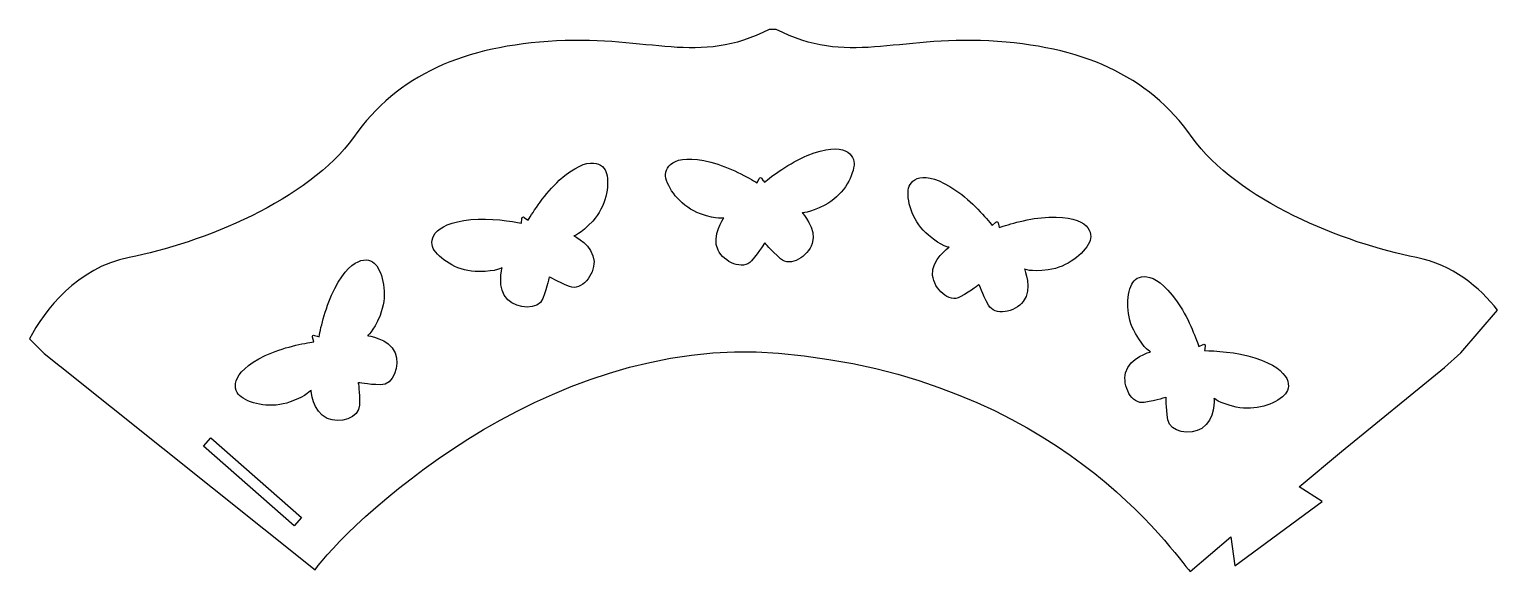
# Model space of a CAD drawing. Header units: centimetres. Extents: x -11.1 to 11.1, y -4.1 to 4.1.
import ezdxf

# ---------------------------------------------------------------- set-up
doc = ezdxf.new("R2010")
doc.units = ezdxf.units.CM
doc.header["$MEASUREMENT"] = 0
doc.layers.add('Camada 1', color=7, linetype='Continuous')

msp = doc.modelspace()

# ---------------------------------------------------------------- linework, layer by layer
at = {"layer": 'Camada 1'}
for points, knots in [([(10.56322, -0.79162), (10.56322, -0.79162), (10.31411, -1.01607), (10.31411, -1.01607), (10.31411, -1.01607), (10.31411, -1.01607), (8.7563, -2.28544), (8.7563, -2.28544), (8.7563, -2.28544), (8.7563, -2.28544), (8.7563, -2.28544), (8.7563, -2.28544), (8.7563, -2.28544), (8.7563, -2.28544), (8.11524, -2.82172), (8.11524, -2.82172), (8.11524, -2.82172), (8.11524, -2.82172), (8.4611, -3.04188), (8.4611, -3.04188), (8.4611, -3.04188), (8.4611, -3.04188), (7.14075, -4.01634), (7.14075, -4.01634), (7.14075, -4.01634), (7.14075, -4.01634), (7.07781, -3.57626), (7.07781, -3.57626), (7.07781, -3.57626), (7.07781, -3.57626), (6.46403, -4.10199), (6.46403, -4.10199), (6.46403, -4.10199), (6.21, -3.82539), (4.45735, -1.15548), (0.22703, -0.79737), (0.22703, -0.79737), (-3.37736, -0.49225), (-6.37602, -3.48342), (-6.79345, -4.07408), (-6.79345, -4.07408), (-6.79345, -4.07408), (-10.65252, -0.99432), (-10.65252, -0.99432), (-10.65252, -0.99432), (-10.65252, -0.99432), (-10.64829, -0.99837), (-10.64829, -0.99837), (-10.64829, -0.99837), (-10.64829, -0.99837), (-10.89586, -0.79961), (-10.89586, -0.79961), (-10.89586, -0.79961), (-10.89586, -0.79961), (-11.12004, -0.58109), (-11.12004, -0.58109), (-11.12004, -0.58109), (-10.89297, -0.14492), (-10.39151, 0.49889), (-9.60956, 0.6502), (-9.60956, 0.6502), (-8.51844, 0.86128), (-6.88131, 1.52007), (-6.2103, 2.46876), (-6.2103, 2.46876), (-5.53932, 3.41745), (-4.53636, 3.85187), (-3.1338, 3.92773), (-3.1338, 3.92773), (-1.73122, 4.00358), (-0.98436, 3.54977), (0.08824, 4.10198), (0.08824, 4.10198), (0.08824, 4.10198), (0.19312, 4.10198), (0.19312, 4.10198), (0.19312, 4.10198), (1.26577, 3.54977), (2.01263, 4.00358), (3.41516, 3.92773), (3.41516, 3.92773), (4.81772, 3.85187), (5.82065, 3.41748), (6.49166, 2.46876), (6.49166, 2.46876), (7.16267, 1.52004), (8.79978, 0.86128), (9.89095, 0.6502), (9.89095, 0.6502), (10.43644, 0.54463), (10.84551, 0.19935), (11.12005, -0.14792), (11.12005, -0.14792), (11.12005, -0.14792), (10.56322, -0.79162), (10.56322, -0.79162)], [0, 0, 0, 0, 0.04, 0.04, 0.04, 0.04, 0.08, 0.08, 0.08, 0.08, 0.12, 0.12, 0.12, 0.12, 0.16, 0.16, 0.16, 0.16, 0.2, 0.2, 0.2, 0.2, 0.24, 0.24, 0.24, 0.24, 0.28, 0.28, 0.28, 0.28, 0.32, 0.32, 0.32, 0.32, 0.36, 0.36, 0.36, 0.36, 0.4, 0.4, 0.4, 0.4, 0.44, 0.44, 0.44, 0.44, 0.48, 0.48, 0.48, 0.48, 0.52, 0.52, 0.52, 0.52, 0.56, 0.56, 0.56, 0.56, 0.6, 0.6, 0.6, 0.6, 0.64, 0.64, 0.64, 0.64, 0.68, 0.68, 0.68, 0.68, 0.72, 0.72, 0.72, 0.72, 0.76, 0.76, 0.76, 0.76, 0.8, 0.8, 0.8, 0.8, 0.84, 0.84, 0.84, 0.84, 0.88, 0.88, 0.88, 0.88, 0.92, 0.92, 0.92, 0.92, 1, 1, 1, 1]), ([(-3.58812, 1.23141), (-3.58812, 1.23141), (-3.62495, 1.25819), (-3.62495, 1.25819), (-3.62495, 1.25819), (-3.64122, 1.27007), (-3.65638, 1.26324), (-3.65834, 1.24292), (-3.65834, 1.24292), (-3.65834, 1.24292), (-3.66601, 1.17045), (-3.66601, 1.17045), (-3.66601, 1.17045), (-3.80547, 1.19773), (-4.14387, 1.25366), (-4.43079, 1.22487), (-4.43079, 1.22487), (-5.04634, 1.16285), (-5.07129, 0.88776), (-4.98755, 0.76394), (-4.98755, 0.76394), (-4.87746, 0.6004), (-4.61023, 0.43546), (-4.31331, 0.43665), (-4.31331, 0.43665), (-4.03357, 0.43784), (-3.95755, 0.49735), (-3.95755, 0.49735), (-3.95755, 0.49735), (-3.95755, 0.49735), (-4.04695, 0.1803), (-3.87399, 0.01179), (-3.87399, 0.01179), (-3.72683, -0.13151), (-3.41152, -0.1517), (-3.343, 0.03153), (-3.343, 0.03153), (-3.27138, 0.2219), (-3.24561, 0.35866), (-3.24561, 0.35866), (-3.24561, 0.35866), (-3.24561, 0.35866), (-3.12745, 0.28601), (-2.93832, 0.21118), (-2.93832, 0.21118), (-2.75634, 0.13898), (-2.55946, 0.38591), (-2.56714, 0.59162), (-2.56714, 0.59162), (-2.57611, 0.83297), (-2.87136, 0.97929), (-2.87136, 0.97929), (-2.87136, 0.97929), (-2.87136, 0.97929), (-2.77585, 0.9958), (-2.58722, 1.20265), (-2.58722, 1.20265), (-2.38712, 1.42165), (-2.32997, 1.7302), (-2.37746, 1.92213), (-2.37746, 1.92213), (-2.41302, 2.06675), (-2.63381, 2.23307), (-3.09268, 1.81862), (-3.09268, 1.81862), (-3.30681, 1.62487), (-3.49249, 1.33705), (-3.5657, 1.21489), (-3.5657, 1.21489), (-3.5657, 1.21489), (-3.58673, 1.23037), (-3.58673, 1.23037), (-3.58673, 1.23037), (-3.58673, 1.23037), (-3.58812, 1.23141), (-3.58812, 1.23141)], [0, 0, 0, 0, 0.05, 0.05, 0.05, 0.05, 0.1, 0.1, 0.1, 0.1, 0.15, 0.15, 0.15, 0.15, 0.2, 0.2, 0.2, 0.2, 0.25, 0.25, 0.25, 0.25, 0.3, 0.3, 0.3, 0.3, 0.35, 0.35, 0.35, 0.35, 0.4, 0.4, 0.4, 0.4, 0.45, 0.45, 0.45, 0.45, 0.5, 0.5, 0.5, 0.5, 0.55, 0.55, 0.55, 0.55, 0.6, 0.6, 0.6, 0.6, 0.65, 0.65, 0.65, 0.65, 0.7, 0.7, 0.7, 0.7, 0.75, 0.75, 0.75, 0.75, 0.8, 0.8, 0.8, 0.8, 0.85, 0.85, 0.85, 0.85, 0.9, 0.9, 0.9, 0.9, 1, 1, 1, 1]), ([(-0.00267, 1.81125), (-0.00267, 1.81125), (-0.02812, 1.84898), (-0.02812, 1.84898), (-0.02812, 1.84898), (-0.03929, 1.86573), (-0.05593, 1.86451), (-0.06471, 1.8461), (-0.06471, 1.8461), (-0.06471, 1.8461), (-0.09667, 1.78064), (-0.09667, 1.78064), (-0.09667, 1.78064), (-0.2184, 1.85396), (-0.51725, 2.02226), (-0.7967, 2.09332), (-0.7967, 2.09332), (-1.39633, 2.24561), (-1.51388, 1.99564), (-1.47755, 1.85062), (-1.47755, 1.85062), (-1.43, 1.65925), (-1.23532, 1.41292), (-0.9559, 1.31248), (-0.9559, 1.31248), (-0.69261, 1.21789), (-0.60083, 1.24784), (-0.60083, 1.24784), (-0.60083, 1.24784), (-0.60083, 1.24784), (-0.79324, 0.98048), (-0.68843, 0.76296), (-0.68843, 0.76296), (-0.59913, 0.57796), (-0.30973, 0.45112), (-0.18268, 0.59987), (-0.18268, 0.59987), (-0.05028, 0.75425), (0.02073, 0.87395), (0.02073, 0.87395), (0.02073, 0.87395), (0.02073, 0.87395), (0.1069, 0.76531), (0.25907, 0.6303), (0.25907, 0.6303), (0.40536, 0.50023), (0.67478, 0.66491), (0.73797, 0.86088), (0.73797, 0.86088), (0.81211, 1.09075), (0.58472, 1.32919), (0.58472, 1.32919), (0.58472, 1.32919), (0.58472, 1.32919), (0.68008, 1.31207), (0.9281, 1.44193), (0.9281, 1.44193), (1.19104, 1.57925), (1.3503, 1.84968), (1.3713, 2.04629), (1.3713, 2.04629), (1.38736, 2.19438), (1.23673, 2.42621), (0.6638, 2.19364), (0.6638, 2.19364), (0.39633, 2.08482), (0.12341, 1.87789), (0.01282, 1.78814), (0.01282, 1.78814), (0.01282, 1.78814), (-0.00163, 1.80989), (-0.00163, 1.80989), (-0.00163, 1.80989), (-0.00163, 1.80989), (-0.00267, 1.81125), (-0.00267, 1.81125)], [0, 0, 0, 0, 0.05, 0.05, 0.05, 0.05, 0.1, 0.1, 0.1, 0.1, 0.15, 0.15, 0.15, 0.15, 0.2, 0.2, 0.2, 0.2, 0.25, 0.25, 0.25, 0.25, 0.3, 0.3, 0.3, 0.3, 0.35, 0.35, 0.35, 0.35, 0.4, 0.4, 0.4, 0.4, 0.45, 0.45, 0.45, 0.45, 0.5, 0.5, 0.5, 0.5, 0.55, 0.55, 0.55, 0.55, 0.6, 0.6, 0.6, 0.6, 0.65, 0.65, 0.65, 0.65, 0.7, 0.7, 0.7, 0.7, 0.75, 0.75, 0.75, 0.75, 0.8, 0.8, 0.8, 0.8, 0.85, 0.85, 0.85, 0.85, 0.9, 0.9, 0.9, 0.9, 1, 1, 1, 1]), ([(3.56476, 1.12986), (3.56476, 1.12986), (3.55399, 1.17394), (3.55399, 1.17394), (3.55399, 1.17394), (3.54907, 1.19355), (3.53309, 1.19799), (3.51846, 1.18368), (3.51846, 1.18368), (3.51846, 1.18368), (3.46602, 1.13317), (3.46602, 1.13317), (3.46602, 1.13317), (3.37678, 1.24377), (3.15347, 1.50414), (2.91513, 1.66646), (2.91513, 1.66646), (2.4038, 2.0146), (2.2079, 1.81987), (2.19234, 1.6713), (2.19234, 1.6713), (2.1716, 1.47516), (2.27034, 1.17706), (2.49852, 0.98722), (2.49852, 0.98722), (2.7136, 0.80831), (2.81001, 0.805), (2.81001, 0.805), (2.81001, 0.805), (2.81001, 0.805), (2.53775, 0.61961), (2.56194, 0.37931), (2.56194, 0.37931), (2.58258, 0.17484), (2.81107, -0.0432), (2.98136, 0.05313), (2.98136, 0.05313), (3.15853, 0.15288), (3.26629, 0.24112), (3.26629, 0.24112), (3.26629, 0.24112), (3.26629, 0.24112), (3.31011, 0.10946), (3.40692, -0.06945), (3.40692, -0.06945), (3.49987, -0.24175), (3.80948, -0.17917), (3.93569, -0.01656), (3.93569, -0.01656), (4.08404, 0.1741), (3.95186, 0.47596), (3.95186, 0.47596), (3.95186, 0.47596), (3.95186, 0.47596), (4.03568, 0.42717), (4.3132, 0.4644), (4.3132, 0.4644), (4.60726, 0.50353), (4.84933, 0.70324), (4.93643, 0.88072), (4.93643, 0.88072), (5.00213, 1.01447), (4.93987, 1.28371), (4.3218, 1.26116), (4.3218, 1.26116), (4.03343, 1.25052), (3.70614, 1.14943), (3.57149, 1.10275), (3.57149, 1.10275), (3.57149, 1.10275), (3.56533, 1.12818), (3.56533, 1.12818), (3.56533, 1.12818), (3.56533, 1.12818), (3.56476, 1.12986), (3.56476, 1.12986)], [0, 0, 0, 0, 0.05, 0.05, 0.05, 0.05, 0.1, 0.1, 0.1, 0.1, 0.15, 0.15, 0.15, 0.15, 0.2, 0.2, 0.2, 0.2, 0.25, 0.25, 0.25, 0.25, 0.3, 0.3, 0.3, 0.3, 0.35, 0.35, 0.35, 0.35, 0.4, 0.4, 0.4, 0.4, 0.45, 0.45, 0.45, 0.45, 0.5, 0.5, 0.5, 0.5, 0.55, 0.55, 0.55, 0.55, 0.6, 0.6, 0.6, 0.6, 0.65, 0.65, 0.65, 0.65, 0.7, 0.7, 0.7, 0.7, 0.75, 0.75, 0.75, 0.75, 0.8, 0.8, 0.8, 0.8, 0.85, 0.85, 0.85, 0.85, 0.9, 0.9, 0.9, 0.9, 1, 1, 1, 1]), ([(3.56476, 1.12986), (3.56476, 1.12986), (3.56476, 1.12986), (3.56476, 1.12986), (3.56476, 1.12986), (3.56476, 1.12986), (3.56476, 1.12986), (3.56476, 1.12986)], [0, 0, 0, 0, 0.33333333, 0.33333333, 0.33333333, 0.33333333, 1, 1, 1, 1]), ([(-6.75907, -0.53974), (-6.75907, -0.53974), (-6.80281, -0.52717), (-6.80281, -0.52717), (-6.80281, -0.52717), (-6.82215, -0.52161), (-6.83414, -0.53318), (-6.82895, -0.55297), (-6.82895, -0.55297), (-6.82895, -0.55297), (-6.81141, -0.62367), (-6.81141, -0.62367), (-6.81141, -0.62367), (-6.9518, -0.64574), (-7.28896, -0.70892), (-7.54867, -0.83409), (-7.54867, -0.83409), (-8.10594, -1.10293), (-8.03524, -1.36992), (-7.91424, -1.45766), (-7.91424, -1.45766), (-7.7548, -1.57371), (-7.44733, -1.63726), (-7.1687, -1.53455), (-7.1687, -1.53455), (-6.90623, -1.43782), (-6.85514, -1.35588), (-6.85514, -1.35588), (-6.85514, -1.35588), (-6.85514, -1.35588), (-6.83072, -1.68436), (-6.61053, -1.78358), (-6.61053, -1.78358), (-6.4232, -1.86793), (-6.12005, -1.77906), (-6.1183, -1.58345), (-6.1183, -1.58345), (-6.11613, -1.38004), (-6.13867, -1.24275), (-6.13867, -1.24275), (-6.13867, -1.24275), (-6.13867, -1.24275), (-6.00278, -1.27056), (-5.7995, -1.27622), (-5.7995, -1.27622), (-5.60379, -1.28186), (-5.50325, -0.9824), (-5.58082, -0.79177), (-5.58082, -0.79177), (-5.67178, -0.56799), (-5.99926, -0.53153), (-5.99926, -0.53153), (-5.99926, -0.53153), (-5.99926, -0.53153), (-5.91515, -0.48332), (-5.80863, -0.22445), (-5.80863, -0.22445), (-5.69552, 0.04976), (-5.74735, 0.3593), (-5.85763, 0.52342), (-5.85763, 0.52342), (-5.94052, 0.64719), (-6.2049, 0.72792), (-6.49432, 0.18155), (-6.49432, 0.18155), (-6.62926, -0.07375), (-6.70535, -0.40773), (-6.73234, -0.54759), (-6.73234, -0.54759), (-6.73234, -0.54759), (-6.75742, -0.54018), (-6.75742, -0.54018), (-6.75742, -0.54018), (-6.75742, -0.54018), (-6.75907, -0.53974), (-6.75907, -0.53974)], [0, 0, 0, 0, 0.05, 0.05, 0.05, 0.05, 0.1, 0.1, 0.1, 0.1, 0.15, 0.15, 0.15, 0.15, 0.2, 0.2, 0.2, 0.2, 0.25, 0.25, 0.25, 0.25, 0.3, 0.3, 0.3, 0.3, 0.35, 0.35, 0.35, 0.35, 0.4, 0.4, 0.4, 0.4, 0.45, 0.45, 0.45, 0.45, 0.5, 0.5, 0.5, 0.5, 0.55, 0.55, 0.55, 0.55, 0.6, 0.6, 0.6, 0.6, 0.65, 0.65, 0.65, 0.65, 0.7, 0.7, 0.7, 0.7, 0.75, 0.75, 0.75, 0.75, 0.8, 0.8, 0.8, 0.8, 0.85, 0.85, 0.85, 0.85, 0.9, 0.9, 0.9, 0.9, 1, 1, 1, 1]), ([(6.68409, -0.73063), (6.68409, -0.73063), (6.68904, -0.68547), (6.68904, -0.68547), (6.68904, -0.68547), (6.69116, -0.66539), (6.67758, -0.65573), (6.65901, -0.66422), (6.65901, -0.66422), (6.65901, -0.66422), (6.59244, -0.69375), (6.59244, -0.69375), (6.59244, -0.69375), (6.54635, -0.55929), (6.42554, -0.23819), (6.25719, -0.00419), (6.25719, -0.00419), (5.89574, 0.49791), (5.64505, 0.38189), (5.57962, 0.24761), (5.57962, 0.24761), (5.49305, 0.07039), (5.48387, -0.24354), (5.63333, -0.49992), (5.63333, -0.49992), (5.77422, -0.74162), (5.8637, -0.77768), (5.8637, -0.77768), (5.8637, -0.77768), (5.8637, -0.77768), (5.54445, -0.8588), (5.48505, -1.09288), (5.48505, -1.09288), (5.43444, -1.29206), (5.57459, -1.57511), (5.7676, -1.54286), (5.7676, -1.54286), (5.96823, -1.50971), (6.09957, -1.46362), (6.09957, -1.46362), (6.09957, -1.46362), (6.09957, -1.46362), (6.09579, -1.60237), (6.12561, -1.80358), (6.12561, -1.80358), (6.15395, -1.99731), (6.46631, -2.04435), (6.64054, -1.93473), (6.64054, -1.93473), (6.84517, -1.80633), (6.82419, -1.47748), (6.82419, -1.47748), (6.82419, -1.47748), (6.82419, -1.47748), (6.88626, -1.55199), (7.15973, -1.61194), (7.15973, -1.61194), (7.44945, -1.67568), (7.74523, -1.5708), (7.88776, -1.43385), (7.88776, -1.43385), (7.99531, -1.33064), (8.02886, -1.05632), (7.4404, -0.86613), (7.4404, -0.86613), (7.16571, -0.77749), (6.8236, -0.76061), (6.68115, -0.75837), (6.68115, -0.75837), (6.68115, -0.75837), (6.68395, -0.73236), (6.68395, -0.73236), (6.68395, -0.73236), (6.68395, -0.73236), (6.68409, -0.73063), (6.68409, -0.73063)], [0, 0, 0, 0, 0.05, 0.05, 0.05, 0.05, 0.1, 0.1, 0.1, 0.1, 0.15, 0.15, 0.15, 0.15, 0.2, 0.2, 0.2, 0.2, 0.25, 0.25, 0.25, 0.25, 0.3, 0.3, 0.3, 0.3, 0.35, 0.35, 0.35, 0.35, 0.4, 0.4, 0.4, 0.4, 0.45, 0.45, 0.45, 0.45, 0.5, 0.5, 0.5, 0.5, 0.55, 0.55, 0.55, 0.55, 0.6, 0.6, 0.6, 0.6, 0.65, 0.65, 0.65, 0.65, 0.7, 0.7, 0.7, 0.7, 0.75, 0.75, 0.75, 0.75, 0.8, 0.8, 0.8, 0.8, 0.85, 0.85, 0.85, 0.85, 0.9, 0.9, 0.9, 0.9, 1, 1, 1, 1]), ([(-7.11076, -3.41055), (-7.11076, -3.41055), (-6.99895, -3.28342), (-6.99895, -3.28342), (-6.99895, -3.28342), (-6.99895, -3.28342), (-8.37166, -2.0761), (-8.37166, -2.0761), (-8.37166, -2.0761), (-8.37166, -2.0761), (-8.4835, -2.20323), (-8.4835, -2.20323), (-8.4835, -2.20323), (-8.4835, -2.20323), (-7.11076, -3.41055), (-7.11076, -3.41055)], [0, 0, 0, 0, 0.2, 0.2, 0.2, 0.2, 0.4, 0.4, 0.4, 0.4, 0.6, 0.6, 0.6, 0.6, 1, 1, 1, 1])]:
    msp.add_open_spline(points, degree=3, knots=knots, dxfattribs=at)

doc.saveas('drawing.dxf')
